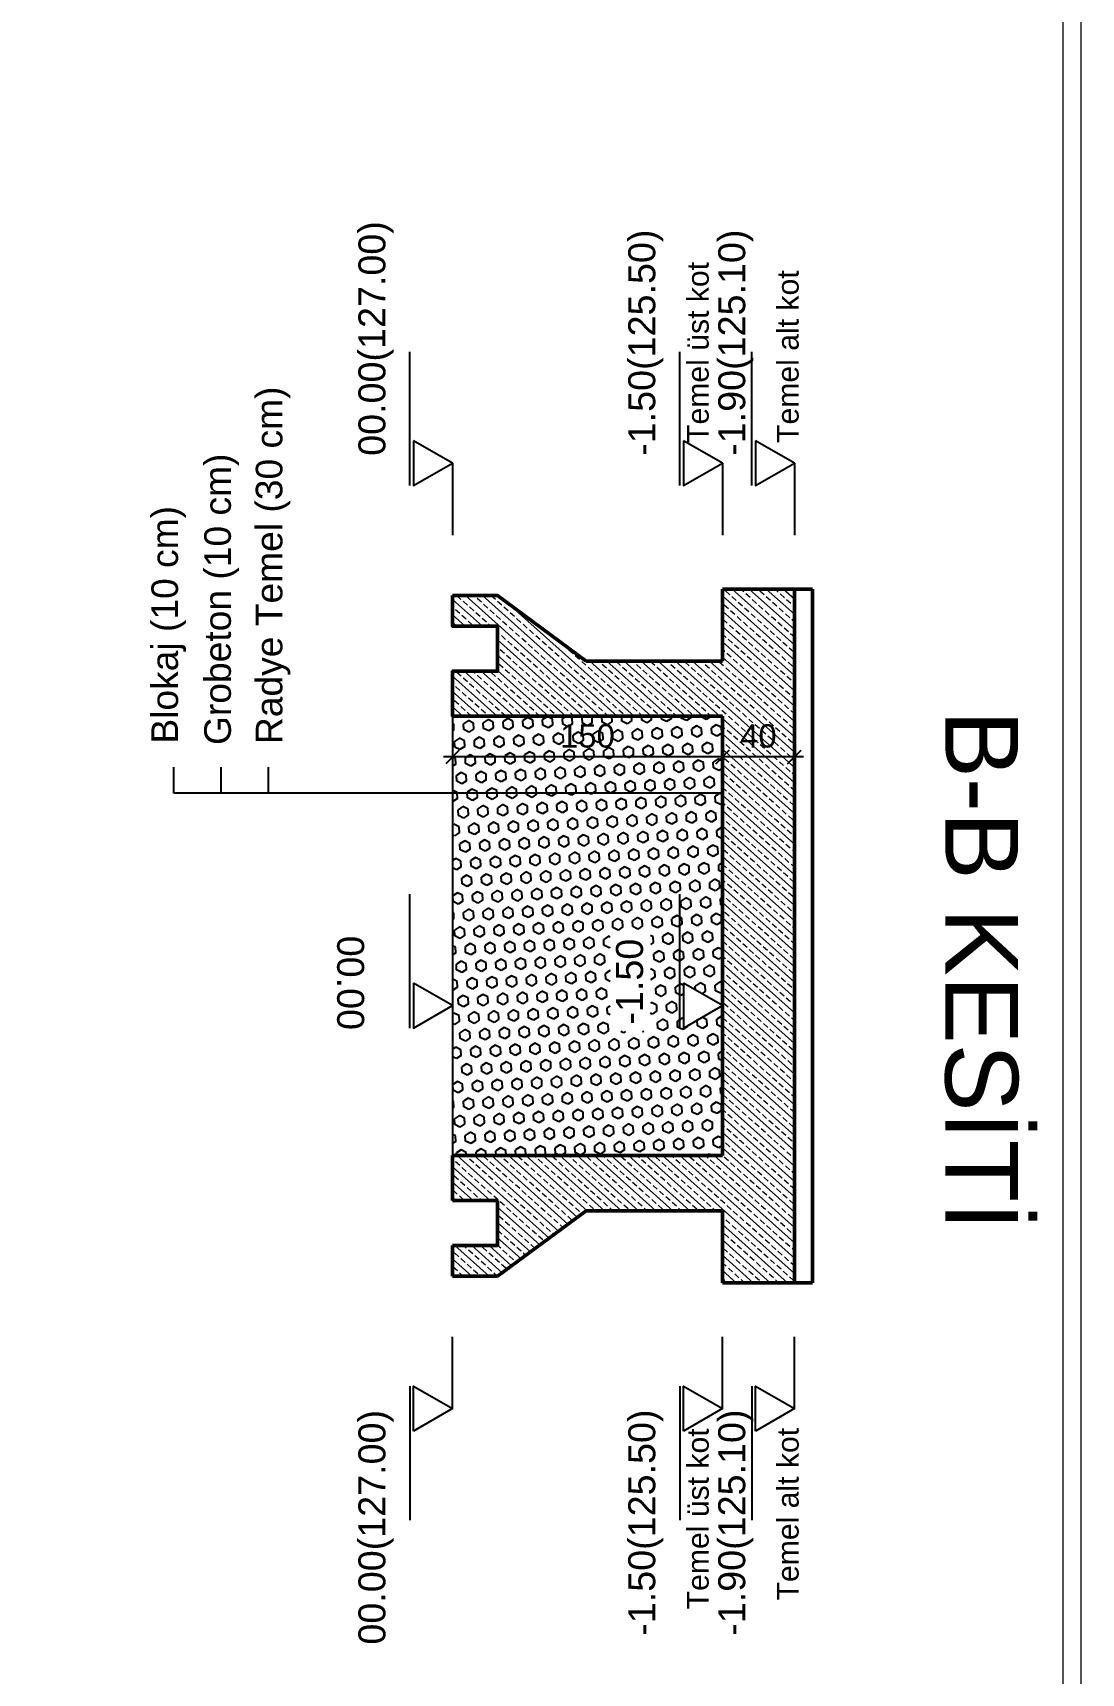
# Model space of a CAD drawing. Header units: millimetres. Extents: x 14753 to 45183, y 5640 to 19518.
# Drawn here: x 38441 to 39023, y 16651 to 17563 of the extents above; entities that cross this region are included whole.
import ezdxf

# ---------------------------------------------------------------- set-up
doc = ezdxf.new("R2010")
doc.units = ezdxf.units.MM
for name, color, linetype, lineweight in [('CERCEVE', 66, 'Continuous', 0), ('k ic olcu', 254, 'Continuous', 18), ('k pencere', 4, 'Continuous', 25), ('k ıslak mekan tarama', 252, 'Continuous', 9), ('Kolon', 30, 'Continuous', 50), ('PAFTA', 255, 'Continuous', 25), ('YAZI', 1, 'Continuous', 0)]:
    doc.layers.add(name, color=color, linetype=linetype, lineweight=lineweight)
doc.layers.add('tarama', color=253, linetype='Continuous')
doc.styles.add('KERİME', font='swiss.ttf')
doc.styles.get("Standard").update_dxf_attribs({"font": 'arial.ttf'})
doc.dimstyles.new('icolcu', dxfattribs={"dimtxt": 13, "dimasz": 7.5, "dimexe": 5, "dimexo": 5, "dimgap": 5, "dimtad": 1, "dimdec": 0, "dimtxsty": 'Standard', "dimblk": 'OBLIQUE', "dimcen": 2.5, "dimdle": 5, "dimclrd": 256, "dimclre": 256, "dimclrt": 256, "dimadec": 4, "dimazin": 0, "dimtfac": 1, "dimtdec": 0, "dimtix": 1, "dimtmove": 2, "dimatfit": 3, "dimldrblk": 'OBLIQUE', "dimfxl": 1, "dimarcsym": 0})

# ---------------------------------------------------------------- blocks, each defined once
blk = doc.blocks.new('kot1')
for p, q in [((578788.5, 90039.11), (578862.97, 90039.11)), ((578801, 90015.46), (578761, 90015.46))]:
    blk.add_line(p, q)
blk.add_lwpolyline([(578813.5, 90037.11), (578788.5, 90037.11), (578801, 90015.46)], close=True)
blk = doc.blocks.new('_Oblique')
at = {"color": 0, "linetype": 'ByBlock', "lineweight": -2}
blk.add_line((-0.5, -0.5), (0.5, 0.5), dxfattribs=at)
blk = doc.blocks.new('*D820')
at = {"layer": 'Defpoints', "color": 0, "transparency": 16777216}
for p in [(38824.01, 17170), (38864.01, 17170), (38824.01, 17160)]:
    blk.add_point(p, dxfattribs=at)
at = {"layer": 'k ic olcu', "lineweight": -2, "transparency": 16777216}
for p, q in [((38824.01, 17165), (38824.01, 17155)), ((38864.01, 17165), (38864.01, 17155)), ((38869.01, 17160), (38819.01, 17160))]:
    blk.add_line(p, q, dxfattribs=at)
at = {"layer": 'k ic olcu', "lineweight": -2, "transparency": 16777216, "xscale": 7.5, "yscale": 7.5, "zscale": 7.5, "rotation": 180}
blk.add_blockref('_Oblique', (38824.01, 17160), dxfattribs=at)
at = {"layer": 'k ic olcu', "lineweight": -2, "transparency": 16777216, "xscale": 7.5, "yscale": 7.5, "zscale": 7.5}
blk.add_blockref('_Oblique', (38864.01, 17160), dxfattribs=at)
at = {"layer": 'k ic olcu', "transparency": 16777216, "insert": (38844.01, 17171.64), "char_height": 13, "attachment_point": 5}
blk.add_mtext('40', dxfattribs=at)
blk = doc.blocks.new('*D821')
at = {"layer": 'Defpoints', "color": 0, "transparency": 16777216}
for p in [(38674.01, 17182.7), (38824.01, 17170), (38674.01, 17160)]:
    blk.add_point(p, dxfattribs=at)
at = {"layer": 'k ic olcu', "lineweight": -2, "transparency": 16777216}
for p, q in [((38674.01, 17177.7), (38674.01, 17155)), ((38824.01, 17165), (38824.01, 17155)), ((38829.01, 17160), (38669.01, 17160))]:
    blk.add_line(p, q, dxfattribs=at)
at = {"layer": 'k ic olcu', "lineweight": -2, "transparency": 16777216, "xscale": 7.5, "yscale": 7.5, "zscale": 7.5, "rotation": 180}
blk.add_blockref('_Oblique', (38674.01, 17160), dxfattribs=at)
at = {"layer": 'k ic olcu', "lineweight": -2, "transparency": 16777216, "xscale": 7.5, "yscale": 7.5, "zscale": 7.5}
blk.add_blockref('_Oblique', (38824.01, 17160), dxfattribs=at)
at = {"layer": 'k ic olcu', "transparency": 16777216, "insert": (38749.01, 17171.64), "char_height": 13, "attachment_point": 5}
blk.add_mtext('150', dxfattribs=at)

msp = doc.modelspace()

# ---------------------------------------------------------------- hatches: boundary and pattern name
at = {"layer": 'k ıslak mekan tarama'}
h = msp.add_hatch(dxfattribs=at)
h.set_pattern_fill('ANSI33', color=256, angle=93.1473)
h.set_pattern_definition([(138.1473, (-10718.0177, 3290.329), (-4.2368334, -4.7298776), []), (138.1473, (-10718.264, 3294.8124), (-4.2368334, -4.7298776), [3.175, -1.5875])])
h.paths.add_polyline_path([(38864.01, 17253.34), (38824.01, 17253.34), (38824.01, 17213.34), (38748.24, 17213.34), (38699.01, 17249.7), (38674.01, 17249.7), (38674.01, 17232.7), (38699.01, 17232.7), (38699.01, 17207.7), (38674.01, 17207.7), (38674.01, 17182.7), (38824.01, 17182.7), (38824.01, 16938.34), (38674.01, 16938.34), (38674.01, 16913.34), (38699.01, 16913.34), (38699.01, 16888.34), (38674.01, 16888.34), (38674.01, 16871.34), (38699.01, 16871.34), (38748.24, 16907.7), (38824.01, 16907.7), (38824.01, 16867.7), (38864.01, 16867.7)])
at = {"layer": 'tarama'}
h = msp.add_hatch(dxfattribs=at)
h.set_pattern_fill('HEX', color=5, angle=93)
h.set_pattern_definition([(93, (-362550.388, -4535475.952), (-5.491724769, -0.2878090996), [3.175, -6.35]), (213, (-362550.388, -4535475.952), (2.995112376, -4.6120686107), [3.175, -6.35]), (153, (-362550.554, -4535472.7813), (-2.496612393, -4.89987771), [3.175, -6.35])])
h.paths.add_polyline_path([(38824.01, 17182.7), (38674.01, 17182.7), (38674.01, 16938.34), (38824.01, 16938.34), (38824.01, 17021.76), (38802.36, 17009.26), (38802.36, 17034.26), (38824.01, 17021.76)])
h.paths.add_polyline_path([(38784.04, 17007.44), (38784.04, 17061.49), (38761.54, 17061.49), (38761.54, 17007.44)], flags=16)

# ---------------------------------------------------------------- linework, layer by layer
at = {"layer": 'CERCEVE'}
for points in [[(37332.14, 15632.61), (39023.39, 15632.61), (39023.39, 19502.61), (37332.14, 19502.61)], [(37342.14, 15642.61), (39013.39, 15642.61), (39013.39, 19492.61), (37342.14, 19492.61)]]:
    msp.add_lwpolyline(points, close=True, dxfattribs=at)
at = {"layer": 'k pencere'}
msp.add_line((38674.01, 17182.7), (38674.01, 16938.34), dxfattribs=at)
at = {"layer": 'Kolon'}
for p, q in [((38874.01, 17253.34), (38824.01, 17253.34)), ((38824.01, 17253.34), (38824.01, 17213.34)), ((38864.01, 17253.34), (38864.01, 16867.7)), ((38874.01, 17253.34), (38874.01, 16867.7)), ((38824.01, 17182.7), (38824.01, 16938.34)), ((38674.01, 16913.34), (38674.01, 16938.34)), ((38824.01, 16938.34), (38674.01, 16938.34)), ((38699.01, 16913.34), (38674.01, 16913.34)), ((38699.01, 16888.34), (38699.01, 16913.34)), ((38748.24, 16907.7), (38824.01, 16907.7)), ((38824.01, 16867.7), (38824.01, 16907.7)), ((38674.01, 16871.34), (38674.01, 16888.34)), ((38674.01, 16888.34), (38699.01, 16888.34)), ((38674.01, 16871.34), (38699.01, 16871.34)), ((38874.01, 16867.7), (38824.01, 16867.7))]:
    msp.add_line(p, q, dxfattribs=at)
at = {"layer": 'Kolon', "linetype": 'Continuous'}
for points in [[(38674.01, 17249.7), (38674.01, 17232.7), (38699.01, 17232.7), (38699.01, 17207.7), (38674.01, 17207.7), (38674.01, 17182.7), (38824.01, 17182.7)], [(38674.01, 17249.7), (38699.01, 17249.7), (38748.24, 17213.34)], [(38748.24, 17213.34), (38824.01, 17213.34)], [(38699.01, 16871.34), (38699.01, 16871.34), (38748.24, 16907.7)]]:
    msp.add_lwpolyline(points, dxfattribs=at)
at = {"layer": 'PAFTA', "color": 2}
for p, q in [((38519.08, 17139.93), (38519.08, 17154.41)), ((38519.08, 17139.93), (38519.08, 17154.41)), ((38545.44, 17139.93), (38545.44, 17154.41)), ((38545.44, 17139.93), (38545.44, 17154.41)), ((38571.79, 17139.93), (38571.79, 17154.41)), ((38571.79, 17139.93), (38571.79, 17154.41)), ((38824.01, 17139.93), (38519.08, 17139.93))]:
    msp.add_line(p, q, dxfattribs=at)

# ---------------------------------------------------------------- block references
for p, rotation in [((128689.47, -561477.66), 90), ((128839.47, -561477.66), 90), ((128879.47, -561477.66), 90), ((128689.47, -561779.25), 90.00000000000001), ((128839.47, -561779.25), 90.00000000000001)]:
    msp.add_blockref('kot1', p, dxfattribs=dict(rotation=rotation))
at = {"xscale": -1, "rotation": 90}
for p in [(128689.47, 595598.7), (128839.47, 595598.7), (128879.47, 595598.7)]:
    msp.add_blockref('kot1', p, dxfattribs=at)

# ---------------------------------------------------------------- texts
at = {"layer": 'PAFTA', "style": 'KERİME'}
msp.add_text('B-B KESİTİ', height=40.5, rotation=270, dxfattribs=at).set_placement((38947.87, 17186.09))
at = {"layer": 'YAZI', "color": 1, "style": 'KERİME'}
for s, height, rotation, p in [('00.00(127.00)', 15, 90, (38636.69, 17327.42, 574.2)), ('-1.50(125.50)', 15, 90, (38786.69, 17327.42, 574.2)), ('-1.90(125.10)', 15, 90, (38836.69, 17327.42, 574.2)), ('Temel üst kot', 12, 90, (38816.37, 17334.6, 459.36)), ('Temel alt kot', 12, 90, (38866.37, 17334.6, 459.36)), ('00.00', 15, 270, (38609.87, 17060.61, 574.2)), ('-1.50', 15, 90, (38779.87, 17011.19, 574.2)), ('00.00(127.00)', 15, 90, (38636.69, 16666.5, 574.2)), ('-1.50(125.50)', 15, 90, (38786.69, 16671.42, 574.2)), ('-1.90(125.10)', 15, 90, (38836.69, 16671.42, 574.2)), ('Temel üst kot', 12, 90, (38816.37, 16686.12, 459.36)), ('Temel alt kot', 12, 90, (38866.37, 16691.05, 459.36))]:
    msp.add_text(s, height=height, rotation=rotation, dxfattribs=at).set_placement(p)
at = {"layer": 'YAZI', "char_height": 14.8, "attachment_point": 7, "rotation": 90}
for s, insert, width in [('{\\fArial|b0|i0|c162|p34;\\C7;Radye Temel (30 cm) }', (38583.91, 17167.19), 252.3656), ('{\\fArial|b0|i0|c162|p34;\\C7;Grobeton (10 cm)}', (38555.27, 17166.66), 202.7029), ('{\\fArial|b0|i0|c162|p34;\\C7;Blokaj (10 cm)}', (38525.9, 17167.42), 223.8879)]:
    msp.add_mtext(s, dxfattribs=dict(at, insert=insert, width=width))

# ---------------------------------------------------------------- dimensions: what is measured, and where the dimension line sits
at = {"layer": 'k ic olcu'}
for base, p1, p2, picture, middle in [((38674.01, 17160), (38824.01, 17170), (38674.01, 17182.7), '*D821', (38749.01, 17171.64)), ((38824.01, 17160), (38864.01, 17170), (38824.01, 17170), '*D820', (38844.01, 17171.64))]:
    dim = msp.add_linear_dim(base=base, p1=p1, p2=p2, dimstyle='icolcu', dxfattribs=at)
    dim.commit()
    dim.dimension.update_dxf_attribs({"geometry": picture, "text_midpoint": middle})

doc.saveas('drawing.dxf')
